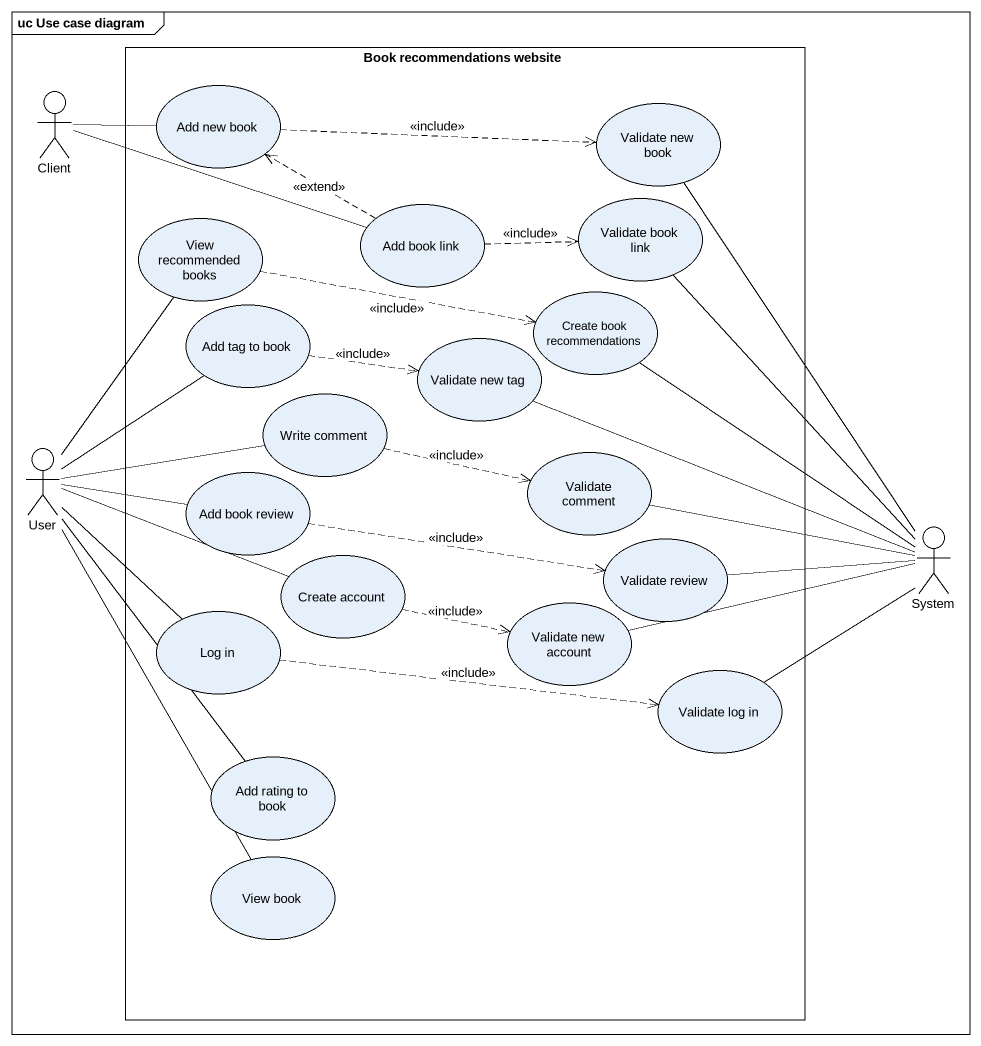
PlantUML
@startuml
mainframe uc Use case diagram
rectangle "Book recommendations website" as Book_recommendations_website {
  usecase "Add new book" as Add_new_book
  usecase "Validate new book" as Validate_new_book
  usecase "View recommended books" as View_recommended_books
  usecase "Add book link" as Add_book_link
  usecase "Validate book link" as Validate_book_link
  usecase "Add tag to book" as Add_tag_to_book
  usecase "Create book recommendations" as Create_book_recommendations
  usecase "Validate new tag" as Validate_new_tag
  usecase "Write comment" as Write_comment
  usecase "Add book review" as Add_book_review
  usecase "Validate comment" as Validate_comment
  usecase "Validate review" as Validate_review
  usecase "Create account" as Create_account
  usecase "Validate new account" as Validate_new_account
  usecase "Log in" as Log_in
  usecase "Validate log in" as Validate_log_in
  usecase "Add rating to book" as Add_rating_to_book
  usecase "View book" as View_book
}
actor Client
actor User
actor System
Client -right- Add_new_book
Client -right- Add_book_link
Add_new_book .right.> Validate_new_book : <<include>>
Validate_new_book -- System
View_recommended_books .right.> Create_book_recommendations : <<include>>
Add_book_link .left.> Add_new_book : <<extend>>
Add_book_link .right.> Validate_book_link : <<include>>
Validate_book_link -- System
Add_tag_to_book .right.> Validate_new_tag : <<include>>
Create_book_recommendations -- System
Validate_new_tag -right- System
Write_comment .right.> Validate_comment : <<include>>
User -up- View_recommended_books
User -up- Add_tag_to_book
User -right- Write_comment
User -right- Add_book_review
User -right- Create_account
User -- Log_in
User -- Add_rating_to_book
User -- View_book
Add_book_review .right.> Validate_review : <<include>>
System -left- Validate_comment
System -left- Validate_review
System -left- Validate_new_account
System -- Validate_log_in
Create_account .right.> Validate_new_account : <<include>>
Log_in .right.> Validate_log_in : <<include>>
@enduml
